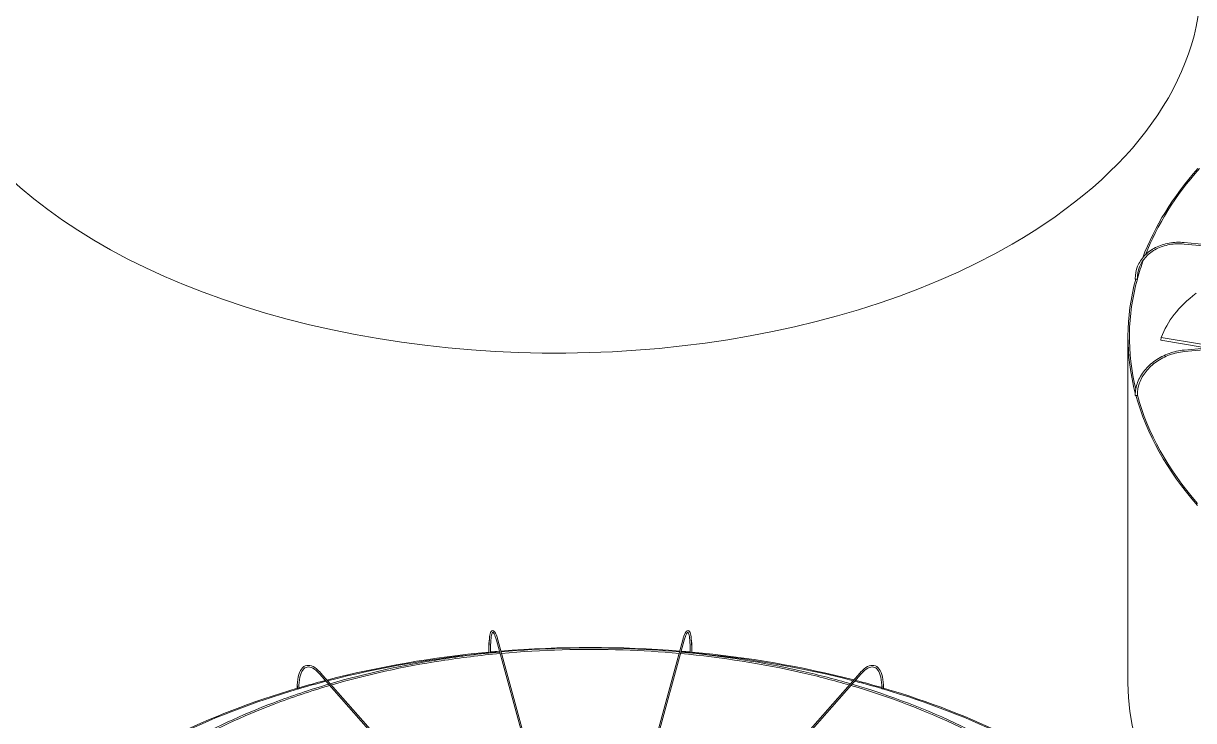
# Model space of a CAD drawing. Header units: millimetres. Extents: x -312439 to 477422, y -331570 to 212570.
# Drawn here: x 397228.6 to 397704.5, y 105498.6 to 105782 of the extents above; entities that cross this region are included whole.
import ezdxf

# ---------------------------------------------------------------- set-up
doc = ezdxf.new("R2010")
doc.units = ezdxf.units.MM

msp = doc.modelspace()

# ---------------------------------------------------------------- linework, layer by layer
at = {"color": 0, "linetype": 'Continuous', "lineweight": 0, "extrusion": (0, 0.816497, 0.57735)}
for p, q in [((397700.687, 105692.352), (397913.927, 105672.852)), ((397700.743, 105692.962), (397914.042, 105673.457)), ((397700.687, 105649.208), (397914.128, 105668.726)), ((397700.743, 105648.599), (397914.309, 105668.128)), ((397691.239, 105653.25), (397691.404, 105654.395)), ((397691.404, 105654.395), (397707.791, 105651.666)), ((397708.094, 105650.443), (397691.239, 105653.25)), ((397454.583, 105408.792), (397420.99, 105531.247)), ((397455.202, 105408.852), (397421.581, 105531.409)), ((397496.773, 105531.409), (397463.152, 105408.852)), ((397463.771, 105408.792), (397497.364, 105531.247)), ((397348.982, 105517.605), (397446.482, 105407.127)), ((397447.123, 105407.326), (397349.442, 105518.01)), ((397568.912, 105518.01), (397471.231, 105407.326)), ((397569.372, 105517.605), (397471.872, 105407.127))]:
    msp.add_line(p, q, dxfattribs=at)
at = {"color": 3, "linetype": 'Continuous', "lineweight": 0, "extrusion": (0, 0.816497, 0.57735)}
msp.add_line((397677.834, 105513.767), (397677.834, 105654.507), dxfattribs=at)
at = {"color": 3, "linetype": 'Continuous', "lineweight": 0}
for centre, start_param, end_param in [((397445.363, 105799.38), 0, 2.3561945), ((397445.363, 105799.38), 2.3561945, 3.1415927), ((397940.06, 105513.767), 0, 2.3561945)]:
    msp.add_ellipse(centre, major_axis=(-262.225, 0), ratio=0.5773503, start_param=start_param, end_param=end_param, dxfattribs=at)
at = {"color": 0, "linetype": 'Continuous', "lineweight": 0}
for centre, major_axis, ratio, start_param, end_param in [((397940.06, 105654.507), (-262.225, 0), 0.5773503, 5.8129334, 6.0685314), ((397940.06, 105654.507), (-261.613, 0), 0.5773503, 5.8119417, 6.0598961), ((397940.06, 105654.507), (-261.613, 0), 0.5773503, 6.0736106, 6.1250005), ((397940.06, 105654.507), (-262.225, 0), 0.5773503, 6.126925, 6.4343205), ((397940.06, 105654.507), (-261.613, 0), 0.5773503, 6.1262297, 6.4235661), ((397681.106, 105678.24), (0.306, 0), 0.5773503, 3.1415927, 5.0788735), ((397681.408, 105678.212), (0.306, 0.006), 0.5752952, 4.5444916, 6.1152879), ((397681.408, 105678.212), (0.306, 0.006), 0.5752952, 6.1152879, 6.2831853), ((397940.224, 105612.969), (-250.189, 35.961), 0.3284711, 5.9728515, 6.2156373), ((397681.106, 105630.9), (0.306, 0), 0.5773503, 3.1415927, 5.3930328), ((397940.06, 105654.507), (-262.225, 0), 0.5773503, 0.15775, 0.4689102), ((397681.408, 105630.928), (0.306, 0.006), 0.5792658, 4.8585762, 6.2831853), ((397940.06, 105654.507), (-261.613, 0), 0.5773503, 0.1573017, 0.4645126), ((397459.285, 105376.932), (-262.225, 0), 0.5773503, 4.8709744, 5.1337903), ((397459.285, 105376.932), (-261.613, 0), 0.5773503, 4.8702538, 5.1336735), ((397418.18, 105526.439), (0.306, 0), 0.5773503, 3.1415927, 3.7072911), ((397418.228, 105526.265), (0.306, 0.001), 0.5647458, 3.2969897, 4.867786), ((397418.228, 105526.265), (0.306, 0.001), 0.5647458, 4.867786, 6.2831853), ((397459.285, 105376.932), (-261.613, 0), 0.5773503, 4.8601846, 4.8693633), ((397459.285, 105376.932), (-262.225, 0), 0.5773503, 4.8542575, 4.8684283), ((397459.285, 105376.932), (-262.225, 0), 0.5773503, 4.5737285, 4.8518651), ((397459.285, 105376.932), (-261.613, 0), 0.5773503, 4.556469, 4.5713736), ((397459.285, 105376.932), (-262.225, 0), 0.5773503, 4.5571855, 4.5713361), ((397500.126, 105526.265), (0.306, -0.001), 0.5647458, 3.1415927, 4.5569919), ((397500.126, 105526.265), (0.306, -0.001), 0.5647458, 4.5569919, 6.1277883), ((397459.285, 105376.932), (-261.613, 0), 0.5773503, 4.2918428, 4.5551023), ((397500.174, 105526.439), (0.306, 0), 0.5773503, 5.7174869, 6.2831853), ((397459.285, 105376.932), (-262.225, 0), 0.5773503, 4.2917243, 4.5546375), ((397459.285, 105376.932), (-262.225, 0), 0.5773503, 5.1849758, 5.420347), ((397459.285, 105376.932), (-261.613, 0), 0.5773503, 5.183912, 5.4201653), ((397340.199, 105511.811), (0.306, 0), 0.5773503, 3.1415927, 4.134446), ((397340.338, 105511.653), (0.306, 0.003), 0.5659728, 3.6079382, 5.1787345), ((397340.338, 105511.653), (0.306, 0.003), 0.5659728, 5.1787345, 6.2831853), ((397459.285, 105376.932), (-261.613, 0), 0.5773503, 5.1364588, 5.1836819), ((397459.285, 105376.932), (-262.225, 0), 0.5773503, 5.1365691, 5.1818933), ((397459.285, 105376.932), (-261.613, 0), 0.5773503, 4.242585, 4.2890574), ((397459.285, 105376.932), (-262.225, 0), 0.5773503, 4.2438111, 4.2889455), ((397578.016, 105511.653), (0.306, -0.003), 0.5659728, 3.1415927, 4.2460434), ((397578.016, 105511.653), (0.306, -0.003), 0.5659728, 4.2460434, 5.8168397), ((397459.285, 105376.932), (-261.613, 0), 0.5773503, 4.0051997, 4.2408431), ((397578.155, 105511.811), (0.306, 0), 0.5773503, 5.290332, 6.2831853), ((397459.285, 105376.932), (-262.225, 0), 0.5773503, 4.0050166, 4.2406095)]:
    msp.add_ellipse(centre, major_axis=major_axis, ratio=ratio, start_param=start_param, end_param=end_param, dxfattribs=at)
for points, knots in [([(397680.8, 105678.24), (397680.8, 105679.976), (397681.132, 105681.684), (397682.431, 105684.87), (397683.397, 105686.347), (397685.862, 105688.926), (397687.36, 105690.027), (397690.74, 105691.748), (397692.621, 105692.368), (397696.583, 105693.07), (397698.663, 105693.152), (397700.743, 105692.962)], [4.712389, 4.712389, 4.712389, 4.712389, 5.0265482, 5.0265482, 5.3407075, 5.3407075, 5.6548668, 5.6548668, 5.969026, 5.969026, 6.2831853, 6.2831853, 6.2831853, 6.2831853]), ([(397700.687, 105692.352), (397698.671, 105692.536), (397696.657, 105692.454), (397692.833, 105691.765), (397691.025, 105691.16), (397687.793, 105689.489), (397686.371, 105688.424), (397684.053, 105685.945), (397683.156, 105684.532), (397681.971, 105681.494), (397681.683, 105679.869), (397681.714, 105678.218)], [6.2831853, 6.2831853, 6.2831853, 6.2831853, 6.6004533, 6.6004533, 6.9177214, 6.9177214, 7.2349894, 7.2349894, 7.5522575, 7.5522575, 7.8695255, 7.8695255, 7.8695255, 7.8695255]), ([(397680.8, 105630.9), (397680.8, 105632.636), (397681.132, 105634.401), (397682.426, 105637.811), (397683.387, 105639.457), (397685.839, 105642.471), (397687.331, 105643.84), (397690.698, 105646.171), (397692.574, 105647.132), (397696.529, 105648.556), (397698.607, 105649.018), (397700.687, 105649.208)], [4.712389, 4.712389, 4.712389, 4.712389, 5.0265482, 5.0265482, 5.3407075, 5.3407075, 5.6548668, 5.6548668, 5.969026, 5.969026, 6.2831853, 6.2831853, 6.2831853, 6.2831853]), ([(397700.743, 105648.599), (397698.727, 105648.414), (397696.711, 105647.963), (397692.88, 105646.573), (397691.066, 105645.634), (397687.822, 105643.364), (397686.393, 105642.033), (397684.062, 105639.115), (397683.161, 105637.528), (397681.971, 105634.26), (397681.683, 105632.579), (397681.714, 105630.934)], [0, 0, 0, 0, 0.317268, 0.317268, 0.6345361, 0.6345361, 0.9518041, 0.9518041, 1.2690722, 1.2690722, 1.5863402, 1.5863402, 1.5863402, 1.5863402]), ([(397417.874, 105526.439), (397417.874, 105528.143), (397417.925, 105529.66), (397418.128, 105532.178), (397418.277, 105533.178), (397418.679, 105534.599), (397418.905, 105535.115), (397419.69, 105535.23), (397419.938, 105535.083), (397420.49, 105534.497), (397420.797, 105533.843), (397421.277, 105532.461), (397421.429, 105531.963), (397421.581, 105531.409)], [4.712389, 4.712389, 4.712389, 4.712389, 5.0265482, 5.0265482, 5.3407075, 5.3407075, 5.6548668, 5.6548668, 5.8236028, 5.8236028, 6.1377621, 6.1377621, 6.2831853, 6.2831853, 6.2831853, 6.2831853]), ([(397420.99, 105531.247), (397420.672, 105532.407), (397420.353, 105533.299), (397419.797, 105534.38), (397419.547, 105534.529), (397419.521, 105534.53), (397419.316, 105534.381), (397418.964, 105533.216), (397418.819, 105532.366), (397418.609, 105530.123), (397418.547, 105528.693), (397418.534, 105526.804), (397418.533, 105526.537), (397418.534, 105526.266)], [0, 0, 0, 0, 0.3152669, 0.3152669, 0.6094726, 0.6094726, 0.9267406, 0.9267406, 1.2208373, 1.2208373, 1.5356304, 1.5356304, 1.5863402, 1.5863402, 1.5863402, 1.5863402]), ([(397500.48, 105526.439), (397500.48, 105528.143), (397500.429, 105529.66), (397500.226, 105532.178), (397500.077, 105533.178), (397499.675, 105534.599), (397499.449, 105535.115), (397498.664, 105535.23), (397498.416, 105535.083), (397497.864, 105534.497), (397497.557, 105533.843), (397497.077, 105532.461), (397496.925, 105531.963), (397496.773, 105531.409)], [4.712389, 4.712389, 4.712389, 4.712389, 5.0265482, 5.0265482, 5.3407075, 5.3407075, 5.6548668, 5.6548668, 5.8236028, 5.8236028, 6.1377621, 6.1377621, 6.2831853, 6.2831853, 6.2831853, 6.2831853]), ([(397497.364, 105531.247), (397497.682, 105532.407), (397498.001, 105533.299), (397498.557, 105534.38), (397498.807, 105534.529), (397498.833, 105534.53), (397499.038, 105534.381), (397499.39, 105533.216), (397499.535, 105532.366), (397499.745, 105530.123), (397499.807, 105528.693), (397499.82, 105526.804), (397499.821, 105526.537), (397499.82, 105526.266)], [0, 0, 0, 0, 0.3152669, 0.3152669, 0.6094726, 0.6094726, 0.9267406, 0.9267406, 1.2208373, 1.2208373, 1.5356304, 1.5356304, 1.5863402, 1.5863402, 1.5863402, 1.5863402]), ([(397418.256, 105532.575), (397418.246, 105532.514), (397418.237, 105532.453), (397418.086, 105531.366), (397417.991, 105530.062), (397417.928, 105527.825), (397417.919, 105527.064), (397417.922, 105526.264)], [1.10131175, 1.10131175, 1.10131175, 1.10131175, 1.12076762, 1.12076762, 1.43803566, 1.43803566, 1.5863026, 1.5863026, 1.5863026, 1.5863026]), ([(397500.099, 105532.575), (397500.108, 105532.514), (397500.117, 105532.453), (397500.268, 105531.366), (397500.363, 105530.062), (397500.426, 105527.825), (397500.435, 105527.064), (397500.433, 105526.264)], [1.10131175, 1.10131175, 1.10131175, 1.10131175, 1.12076762, 1.12076762, 1.43803566, 1.43803566, 1.5863026, 1.5863026, 1.5863026, 1.5863026]), ([(397422.3, 105526.472), (397414.293, 105525.736), (397406.353, 105524.758), (397382.926, 105521.133), (397367.764, 105517.785), (397353.357, 105513.574)], [5.65586592, 5.65586592, 5.65586592, 5.65586592, 5.75969853, 5.75969853, 5.96646224, 5.96646224, 5.96646224, 5.96646224]), ([(397422.465, 105525.873), (397414.388, 105525.131), (397406.378, 105524.145), (397383.057, 105520.527), (397368.061, 105517.22), (397353.805, 105513.066)], [5.65539644, 5.65539644, 5.65539644, 5.65539644, 5.76029586, 5.76029586, 5.96514032, 5.96514032, 5.96514032, 5.96514032]), ([(397495.434, 105526.529), (397487.94, 105527.207), (397480.388, 105527.674), (397456.16, 105528.49), (397439.402, 105528.02), (397422.92, 105526.529)], [5.342386, 5.342386, 5.342386, 5.342386, 5.43953692, 5.43953692, 5.65318828, 5.65318828, 5.65318828, 5.65318828]), ([(397495.27, 105525.929), (397487.752, 105526.607), (397480.176, 105527.073), (397456.057, 105527.872), (397439.435, 105527.403), (397423.084, 105525.929)], [5.34285963, 5.34285963, 5.34285963, 5.34285963, 5.44045758, 5.44045758, 5.65271466, 5.65271466, 5.65271466, 5.65271466]), ([(397564.549, 105513.066), (397558.271, 105514.895), (397551.85, 105516.561), (397529.4, 105521.695), (397512.793, 105524.321), (397495.889, 105525.873)], [5.03043397, 5.03043397, 5.03043397, 5.03043397, 5.12064091, 5.12064091, 5.34017784, 5.34017784, 5.34017784, 5.34017784]), ([(397564.997, 105513.574), (397558.709, 105515.412), (397552.278, 105517.086), (397529.738, 105522.26), (397513.046, 105524.909), (397496.054, 105526.472)], [5.02911205, 5.02911205, 5.02911205, 5.02911205, 5.11935362, 5.11935362, 5.33970837, 5.33970837, 5.33970837, 5.33970837]), ([(397339.893, 105511.811), (397339.893, 105513.526), (397340.043, 105515.075), (397340.64, 105517.701), (397341.084, 105518.779), (397342.265, 105520.364), (397343.014, 105520.869), (397344.654, 105521.154), (397345.514, 105520.981), (397347.327, 105520.061), (397348.292, 105519.275), (397349.316, 105518.152), (397349.379, 105518.082), (397349.442, 105518.01)], [4.712389, 4.712389, 4.712389, 4.712389, 5.0265482, 5.0265482, 5.3407075, 5.3407075, 5.6548668, 5.6548668, 5.9484515, 5.9484515, 6.2626108, 6.2626108, 6.2831853, 6.2831853, 6.2831853, 6.2831853]), ([(397348.982, 105517.605), (397348.068, 105518.641), (397347.16, 105519.407), (397345.477, 105520.329), (397344.711, 105520.485), (397343.37, 105520.25), (397342.773, 105519.856), (397341.746, 105518.457), (397341.329, 105517.453), (397340.777, 105514.949), (397340.637, 105513.459), (397340.643, 105511.752), (397340.644, 105511.704), (397340.644, 105511.656)], [0, 0, 0, 0, 0.3146448, 0.3146448, 0.6289116, 0.6289116, 0.9461796, 0.9461796, 1.2634477, 1.2634477, 1.5772832, 1.5772832, 1.5863402, 1.5863402, 1.5863402, 1.5863402]), ([(397578.462, 105511.811), (397578.462, 105513.526), (397578.311, 105515.075), (397577.715, 105517.701), (397577.27, 105518.779), (397576.089, 105520.364), (397575.34, 105520.869), (397573.7, 105521.154), (397572.84, 105520.981), (397571.027, 105520.061), (397570.063, 105519.275), (397569.038, 105518.152), (397568.975, 105518.082), (397568.912, 105518.01)], [4.712389, 4.712389, 4.712389, 4.712389, 5.0265482, 5.0265482, 5.3407075, 5.3407075, 5.6548668, 5.6548668, 5.9484515, 5.9484515, 6.2626108, 6.2626108, 6.2831853, 6.2831853, 6.2831853, 6.2831853]), ([(397569.372, 105517.605), (397570.286, 105518.641), (397571.194, 105519.407), (397572.877, 105520.329), (397573.643, 105520.485), (397574.984, 105520.25), (397575.581, 105519.856), (397576.608, 105518.457), (397577.025, 105517.453), (397577.577, 105514.949), (397577.717, 105513.459), (397577.711, 105511.752), (397577.711, 105511.704), (397577.71, 105511.656)], [0, 0, 0, 0, 0.3146448, 0.3146448, 0.6289116, 0.6289116, 0.9461796, 0.9461796, 1.2634477, 1.2634477, 1.5772832, 1.5772832, 1.5863402, 1.5863402, 1.5863402, 1.5863402]), ([(397352.708, 105513.383), (397345.035, 105511.123), (397337.577, 105508.618), (397317.345, 105500.93), (397305.168, 105495.222), (397294.091, 105488.871)], [5.96956861, 5.96956861, 5.96956861, 5.96956861, 6.07987049, 6.07987049, 6.27966483, 6.27966483, 6.27966483, 6.27966483]), ([(397353.156, 105512.876), (397345.383, 105510.594), (397337.831, 105508.06), (397317.681, 105500.399), (397305.654, 105494.771), (397294.705, 105488.517)], [5.96825255, 5.96825255, 5.96825255, 5.96825255, 6.08012371, 6.08012371, 6.27780239, 6.27780239, 6.27780239, 6.27780239]), ([(397340.041, 105512.665), (397340.035, 105512.461), (397340.032, 105512.254), (397340.03, 105511.915), (397340.03, 105511.784), (397340.032, 105511.652)], [7.805980691, 7.805980691, 7.805980691, 7.805980691, 7.845140151, 7.845140151, 7.869416781, 7.869416781, 7.869416781, 7.869416781]), ([(397623.65, 105488.517), (397619.047, 105491.146), (397614.255, 105493.664), (397595.757, 105502.604), (397580.934, 105508.256), (397565.198, 105512.876)], [4.71777189, 4.71777189, 4.71777189, 4.71777189, 4.80086127, 4.80086127, 5.02732174, 5.02732174, 5.02732174, 5.02732174]), ([(397624.263, 105488.871), (397619.649, 105491.516), (397614.845, 105494.051), (397596.295, 105503.046), (397581.429, 105508.734), (397565.646, 105513.383)], [4.71590946, 4.71590946, 4.71590946, 4.71590946, 4.79913358, 4.79913358, 5.02600568, 5.02600568, 5.02600568, 5.02600568]), ([(397578.313, 105512.665), (397578.319, 105512.461), (397578.322, 105512.254), (397578.324, 105511.915), (397578.324, 105511.784), (397578.323, 105511.652)], [7.805980691, 7.805980691, 7.805980691, 7.805980691, 7.845140151, 7.845140151, 7.869416781, 7.869416781, 7.869416781, 7.869416781])]:
    msp.add_open_spline(points, degree=3, knots=knots, dxfattribs=at)

doc.saveas('drawing.dxf')
